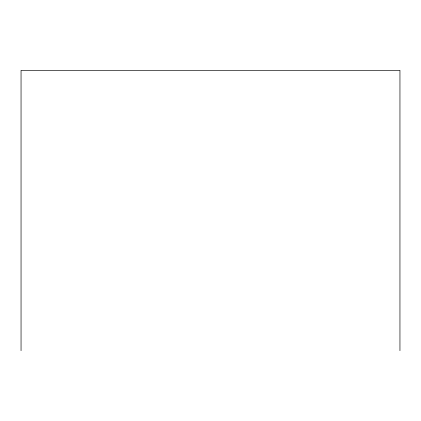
<?xml version="1.0" encoding="UTF-8"?>
<svg xmlns="http://www.w3.org/2000/svg" width="421" height="421" viewBox="0 0 421 421"><rect width="100%" height="100%" fill="white"/><g stroke="black" fill="none" stroke-linecap="round" stroke-linejoin="round"><path stroke-width="0.63" d="M399.95 350.672L399.95 70.328L21.05 70.328L21.05 350.672"/></g></svg>
